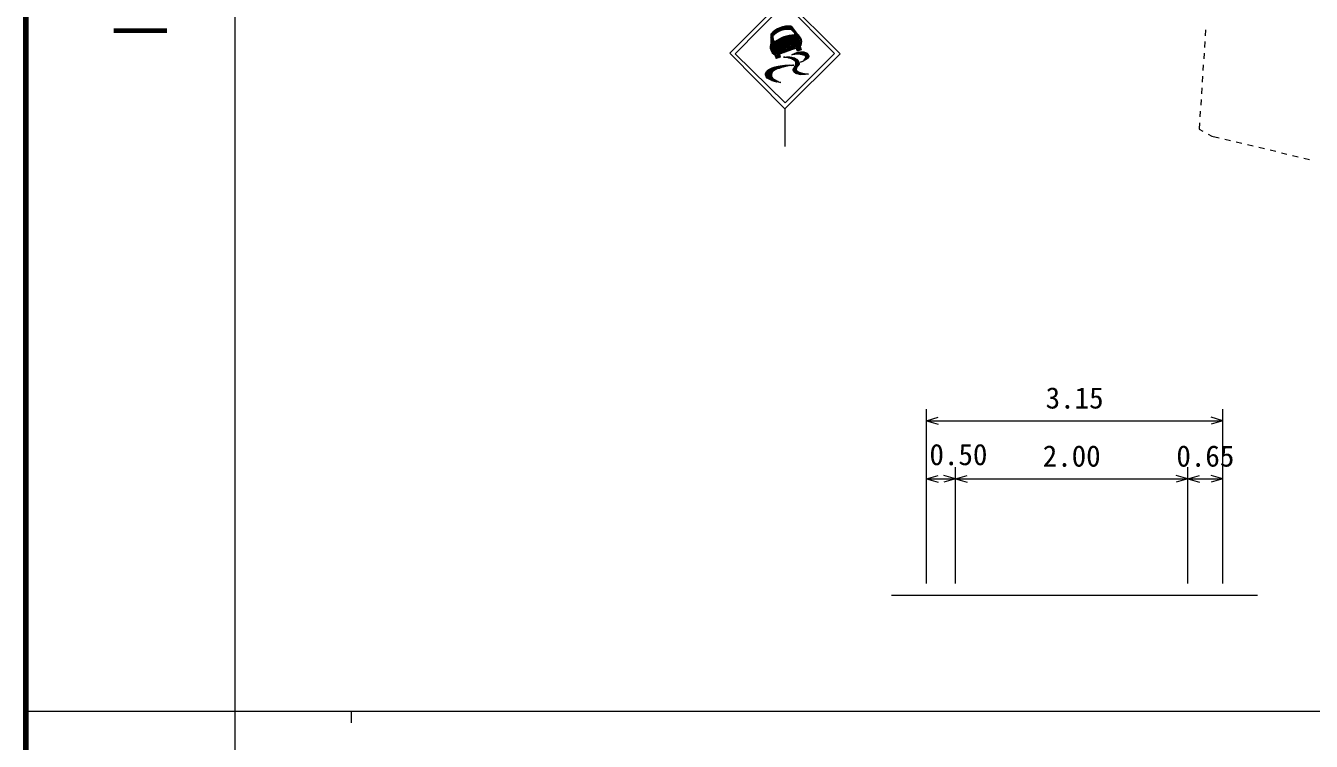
# Model space of a CAD drawing. Units: millimetres, scale not verified. Extents: x 40000 to 680000, y 20000 to 380000.
# Drawn here: x 40000 to 150615, y 202409 to 264003 of the extents above; entities that cross this region are included whole.
import ezdxf
from ezdxf.enums import TextEntityAlignment as Align

# ---------------------------------------------------------------- set-up
doc = ezdxf.new("R2010")
doc.units = ezdxf.units.MM
doc.header["$LTSCALE"] = 1000
for name, color, linetype, lineweight in [('M-BGD', 7, 'Continuous', 13), ('M-BMK-HTXT', 7, 'Continuous', 13), ('M-STR-HTXT', 7, 'Continuous', 13), ('M-STR-STRC', 7, 'Continuous', 13), ('M-TTL', 2, 'Continuous', 140), ('M-TTL-BAND', 7, 'Continuous', 13)]:
    doc.layers.add(name, color=color, linetype=linetype, lineweight=lineweight)
doc.styles.add('@ＭＳ ゴシック', font='')
doc.styles.add('ＭＳ ゴシック', font='')
doc.styles.get('@ＭＳ ゴシック').set_extended_font_data('@MS Gothic')
doc.styles.get('ＭＳ ゴシック').set_extended_font_data('MS Gothic')

msp = doc.modelspace()

# ---------------------------------------------------------------- linework, layer by layer
at = {"layer": 'M-BGD'}
for p, q in [((141521, 263637), (141489, 263138)), ((141456, 262639), (141424, 262140)), ((141391, 261641), (141359, 261142)), ((141326, 260643), (141294, 260144)), ((141261, 259645), (141229, 259146)), ((141196, 258648), (141164, 258149)), ((141066, 256652), (141033, 256153)), ((141131, 257650), (141099, 257151)), ((141001, 255654), (140964, 255089)), ((140964, 255089), (141293, 254914)), ((141734, 254679), (142063, 254503)), ((142063, 254503), (142690, 254353)), ((143176, 254237), (143663, 254121)), ((144149, 254004), (144635, 253888)), ((145121, 253772), (145608, 253655)), ((146094, 253539), (146580, 253423)), ((147067, 253307), (147553, 253190)), ((148039, 253074), (148525, 252958)), ((149012, 252841), (149498, 252725)), ((149984, 252609), (150471, 252492))]:
    msp.add_line(p, q, dxfattribs=at)
at = {"layer": 'M-BMK-HTXT'}
msp.add_lwpolyline([(114500, 215000), (117500, 215000), (120000, 215000), (140000, 215000), (143000, 215000), (146000, 215000)], dxfattribs=at)
at = {"layer": 'M-STR-HTXT'}
for p, q in [((117500, 216000), (117500, 231000)), ((117500, 230000), (118500, 230300)), ((143000, 230000), (142000, 230300)), ((143000, 216000), (143000, 231000)), ((117500, 230000), (143000, 230000)), ((117500, 230000), (118500, 229700)), ((143000, 230000), (142000, 229700)), ((117500, 216000), (117500, 226000)), ((120000, 216000), (120000, 226000)), ((120000, 216000), (120000, 226000)), ((140000, 216000), (140000, 226000)), ((140000, 216000), (140000, 226000)), ((143000, 216000), (143000, 226000)), ((117500, 225000), (118500, 225300)), ((117500, 225000), (120000, 225000)), ((117500, 225000), (118500, 224700)), ((120000, 225000), (119000, 225300)), ((120000, 225000), (119000, 224700)), ((120000, 225000), (121000, 225300)), ((120000, 225000), (140000, 225000)), ((120000, 225000), (121000, 224700)), ((140000, 225000), (139000, 225300)), ((140000, 225000), (139000, 224700)), ((140000, 225000), (141000, 225300)), ((140000, 225000), (143000, 225000)), ((140000, 225000), (141000, 224700)), ((143000, 225000), (142000, 225300)), ((143000, 225000), (142000, 224700))]:
    msp.add_line(p, q, dxfattribs=at)
at = {"layer": 'M-STR-STRC'}
for p, q in [((100592, 261637), (105280, 266372)), ((101047, 261573), (105325, 265920)), ((105280, 266372), (110078, 261594)), ((105325, 265920), (109587, 261606)), ((104106, 263242), (104443, 263579)), ((104108, 263103), (104793, 263788)), ((104111, 262964), (105025, 263879)), ((104305, 263129), (104137, 263297)), ((104376, 263199), (104205, 263370)), ((104451, 263265), (104276, 263440)), ((104530, 263328), (104351, 263507)), ((104613, 263386), (104430, 263569)), ((104467, 261482), (106328, 263343)), ((104701, 263440), (104512, 263628)), ((104792, 263490), (104598, 263684)), ((104889, 263535), (104688, 263735)), ((104762, 263474), (105218, 263930)), ((104990, 263575), (104782, 263783)), ((105097, 263610), (104880, 263826)), ((105209, 263639), (104983, 263865)), ((105012, 263583), (105388, 263959)), ((105328, 263661), (105091, 263898)), ((105455, 263676), (105204, 263927)), ((105210, 263639), (105543, 263972)), ((105590, 263682), (105322, 263950)), ((105381, 263668), (105686, 263974)), ((105737, 263676), (105448, 263965)), ((105534, 263681), (105820, 263966)), ((106741, 262814), (105581, 263974)), ((105675, 263680), (105900, 263905)), ((106249, 263448), (105724, 263972)), ((105806, 263670), (105962, 263825)), ((105857, 263962), (106397, 263253)), ((105863, 263662), (106155, 263385)), ((105903, 263625), (106023, 263745)), ((105975, 263556), (106084, 263664)), ((106048, 263487), (106145, 263584)), ((106120, 263418), (106206, 263504)), ((106155, 263385), (106149, 263196)), ((106152, 263309), (106267, 263423)), ((104058, 262204), (104532, 262679)), ((104889, 261414), (104060, 262243)), ((104066, 262071), (104878, 262883)), ((104078, 262365), (104383, 262670)), ((104886, 261558), (104078, 262366)), ((104092, 261955), (105132, 262996)), ((104105, 263261), (104120, 262496)), ((104280, 263012), (104107, 263185)), ((104298, 262853), (104109, 263041)), ((104990, 261595), (104111, 262474)), ((105303, 261706), (104112, 262897)), ((104113, 262825), (104282, 262994)), ((105199, 261669), (104115, 262753)), ((104116, 262687), (104297, 262867)), ((105095, 261632), (104117, 262609)), ((104119, 262548), (104322, 262751)), ((104131, 261853), (105348, 263070)), ((104180, 261761), (105541, 263121)), ((104239, 261679), (105717, 263156)), ((104271, 263092), (104308, 262770)), ((104307, 261605), (105881, 263179)), ((104308, 262770), (104431, 262606)), ((104384, 261541), (106035, 263192)), ((105408, 261743), (104497, 262654)), ((104502, 261375), (106389, 263263)), ((104537, 261269), (106472, 263204)), ((105512, 261780), (104581, 262711)), ((105617, 261817), (104668, 262766)), ((105721, 261854), (104757, 262818)), ((105826, 261891), (104849, 262868)), ((105930, 261928), (104943, 262914)), ((105012, 261603), (106548, 263139)), ((106034, 261965), (105041, 262958)), ((106139, 262002), (105142, 262999)), ((105231, 261680), (106615, 263064)), ((106243, 262039), (105245, 263037)), ((106566, 261858), (105352, 263071)), ((105450, 261758), (106671, 262979)), ((106668, 261897), (105463, 263102)), ((106692, 262014), (105577, 263129)), ((105669, 261835), (106717, 262884)), ((106649, 262198), (105695, 263152)), ((106698, 262291), (105818, 263171)), ((105888, 261913), (106751, 262776)), ((106737, 262393), (105945, 263185)), ((106763, 262509), (106078, 263194)), ((106107, 261991), (106769, 262652)), ((106769, 262645), (106151, 263263)), ((106309, 262052), (106762, 262504)), ((106349, 261950), (106704, 262305)), ((106648, 262203), (106716, 261915)), ((105324, 256838), (100592, 261637)), ((105350, 257355), (101047, 261573)), ((104878, 261283), (104063, 262098)), ((104773, 261246), (104106, 261914)), ((104465, 261489), (104568, 261176)), ((104668, 261210), (104502, 261376)), ((104919, 261297), (104568, 261176)), ((104594, 261185), (104875, 261466)), ((104810, 261259), (104904, 261354)), ((106306, 262061), (104854, 261547)), ((104854, 261547), (104919, 261297)), ((105295, 261284), (105311, 261300)), ((105327, 261281), (105308, 261300)), ((110078, 261594), (105324, 256838)), ((109587, 261606), (105350, 257355)), ((105422, 261270), (105466, 261313)), ((105489, 261259), (105438, 261311)), ((105542, 261249), (105614, 261321)), ((105672, 261218), (105571, 261320)), ((105657, 261222), (105748, 261313)), ((105880, 261152), (105715, 261317)), ((105769, 261192), (105872, 261296)), ((105873, 261155), (105990, 261272)), ((106532, 260641), (105878, 261295)), ((105972, 261113), (106100, 261241)), ((106009, 261515), (105990, 261534)), ((106051, 261522), (106138, 261609)), ((106549, 260765), (106062, 261253)), ((106066, 261065), (106201, 261200)), ((106131, 261534), (106083, 261582)), ((106147, 261005), (106292, 261149)), ((106262, 261545), (106179, 261628)), ((106213, 261542), (106360, 261689)), ((106213, 260929), (106372, 261088)), ((106400, 261548), (106281, 261667)), ((106408, 261798), (106306, 262061)), ((106444, 261012), (106346, 261110)), ((106463, 261819), (106359, 261923)), ((106359, 261547), (106536, 261724)), ((106388, 261848), (106666, 262126)), ((106545, 261544), (106392, 261697)), ((106716, 261915), (106408, 261798)), ((106500, 261547), (106700, 261747)), ((106709, 261522), (106511, 261720)), ((106524, 261842), (106693, 262011)), ((106630, 261536), (106847, 261752)), ((106892, 261480), (106634, 261739)), ((106749, 261513), (106972, 261736)), ((107309, 261204), (106762, 261752)), ((106863, 261486), (107082, 261704)), ((107366, 261289), (106909, 261747)), ((106981, 261462), (107183, 261664)), ((107015, 261072), (107372, 261429)), ((107056, 261033), (107016, 261073)), ((107141, 261090), (107067, 261164)), ((107074, 261413), (107271, 261610)), ((107374, 261423), (107099, 261697)), ((107225, 261147), (107116, 261257)), ((107126, 261324), (107333, 261531)), ((107241, 261156), (107361, 261276)), ((103650, 259766), (104270, 260386)), ((103661, 259918), (104001, 260258)), ((104460, 259188), (103679, 259969)), ((103685, 259660), (104476, 260450)), ((104200, 259589), (103730, 260060)), ((103738, 259571), (104661, 260494)), ((104167, 259763), (103798, 260133)), ((104186, 259886), (103881, 260191)), ((104224, 259990), (103971, 260242)), ((104289, 260066), (104064, 260291)), ((104367, 260130), (104158, 260339)), ((104452, 260186), (104257, 260381)), ((104544, 260235), (104361, 260418)), ((104645, 260276), (104472, 260449)), ((104543, 260234), (104842, 260534)), ((104752, 260311), (104585, 260477)), ((104861, 260343), (104701, 260503)), ((104764, 260314), (105016, 260566)), ((104969, 260376), (104817, 260528)), ((105075, 260411), (104935, 260552)), ((104967, 260375), (105178, 260586)), ((105183, 260445), (105056, 260572)), ((105176, 260443), (105332, 260599)), ((105293, 260476), (105182, 260587)), ((105407, 260504), (105313, 260598)), ((105369, 260495), (105481, 260607)), ((105525, 260527), (105447, 260605)), ((105546, 260530), (105628, 260613)), ((105647, 260546), (105582, 260611)), ((105712, 260555), (105772, 260615)), ((105772, 260563), (105720, 260615)), ((105898, 260579), (105863, 260614)), ((105874, 260576), (105911, 260612)), ((106024, 260594), (106010, 260608)), ((106028, 260179), (106548, 260699)), ((106293, 259890), (106033, 260150)), ((106504, 259821), (106034, 260290)), ((106036, 260596), (106046, 260607)), ((106064, 260073), (106297, 260306)), ((106086, 260378), (106537, 260829)), ((106664, 259802), (106087, 260379)), ((106124, 259992), (106314, 260182)), ((106298, 260309), (106154, 260453)), ((106205, 259931), (106377, 260103)), ((106342, 260407), (106206, 260543)), ((106399, 260491), (106249, 260641)), ((106257, 260832), (106441, 261016)), ((106262, 260695), (106497, 260931)), ((106471, 260561), (106264, 260767)), ((106302, 259887), (106457, 260042)), ((106404, 259848), (106550, 259994)), ((106516, 259818), (106656, 259958)), ((106809, 259798), (106646, 259961)), ((106769, 260897), (106767, 260898)), ((106869, 260938), (106863, 260944)), ((106891, 260948), (106924, 260981)), ((106966, 260983), (106949, 261000)), ((104240, 259266), (103648, 259858)), ((103973, 259392), (103670, 259695)), ((103804, 259496), (104184, 259876)), ((103887, 259437), (104167, 259717)), ((103980, 259389), (104194, 259603)), ((104078, 259345), (104245, 259512)), ((104173, 259299), (104313, 259438)), ((104269, 259254), (104396, 259381)), ((104371, 259214), (104490, 259333)), ((104636, 259154), (104424, 259366)), ((104481, 259183), (104585, 259287)), ((104599, 259159), (104677, 259238)), ((104798, 259133), (104710, 259221)), ((104723, 259142), (104772, 259191)), ((104850, 259127), (104873, 259150)), ((104957, 259115), (104952, 259120)), ((106643, 259803), (106770, 259931)), ((106780, 259799), (106886, 259905)), ((106952, 259797), (106831, 259918)), ((106919, 259797), (107006, 259884)), ((107085, 259805), (107006, 259884)), ((107067, 259803), (107131, 259868)), ((107210, 259822), (107168, 259864)), ((107230, 259825), (107259, 259854)), ((107331, 259842), (107328, 259845)), ((105304, 256861), (105304, 253593))]:
    msp.add_line(p, q, dxfattribs=at)
for centre, radius, start, end in [((105636, 261976), 1998, 83.63646, 139.99486), ((105599, 261890), 1792, 81.51091, 137.86265), ((104860, 262187), 803, 157.34831, 240.4702), ((106202, 260244), 2952, 91.03775, 126.87333), ((106029, 262610), 741, 326.72693, 60.24288)]:
    msp.add_arc(centre, radius, start, end, dxfattribs=at)
for points, knots in [([(105197, 261293), (105380, 261300), (105564, 261335), (105745, 261314), (105925, 261292), (106113, 261257), (106268, 261164), (106364, 261107), (106451, 261023), (106501, 260923), (106539, 260847), (106564, 260753), (106543, 260670), (106517, 260572), (106403, 260522), (106356, 260433), (106324, 260373), (106281, 260305), (106293, 260238), (106308, 260159), (106377, 260097), (106443, 260051), (106565, 259966), (106722, 259944), (106866, 259910), (107022, 259873), (107182, 259866), (107340, 259843)], [0, 0, 0, 0, 1, 1, 1, 2, 2, 2, 3, 3, 3, 4, 4, 4, 5, 5, 5, 6, 6, 6, 7, 7, 7, 8, 8, 8, 9, 9, 9, 9]), ([(107340, 259843), (107117, 259806), (107039, 259793), (106846, 259798), (106649, 259802), (106530, 259795), (106347, 259868), (106234, 259914), (106157, 259939), (106086, 260039), (106036, 260108), (106022, 260165), (106028, 260250), (106035, 260373), (106143, 260405), (106194, 260516), (106230, 260596), (106262, 260641), (106264, 260728), (106267, 260816), (106256, 260875), (106202, 260944), (106113, 261059), (106024, 261090), (105891, 261147), (105783, 261193), (105718, 261207), (105604, 261235), (105448, 261272), (105387, 261275), (105197, 261293)], [0, 0, 0, 0, 1, 1, 1, 2, 2, 2, 3, 3, 3, 4, 4, 4, 5, 5, 5, 6, 6, 6, 7, 7, 7, 8, 8, 8, 9, 9, 9, 10, 10, 10, 10]), ([(105925, 261499), (106160, 261624), (106261, 261679), (106498, 261717), (106728, 261755), (106877, 261780), (107096, 261699), (107207, 261658), (107289, 261626), (107339, 261518), (107379, 261429), (107401, 261356), (107357, 261269), (107314, 261181), (107243, 261166), (107164, 261107), (106992, 260979), (106906, 260955), (106676, 260858)], [0, 0, 0, 0, 1, 1, 1, 2, 2, 2, 3, 3, 3, 4, 4, 4, 5, 5, 5, 6, 6, 6, 6]), ([(106676, 260858), (106847, 260936), (106972, 260970), (107051, 261134), (107091, 261218), (107156, 261284), (107111, 261365), (107047, 261480), (106927, 261465), (106798, 261500), (106624, 261547), (106519, 261550), (106339, 261547), (106176, 261544), (106112, 261534), (105925, 261499)], [0, 0, 0, 0, 1, 1, 1, 2, 2, 2, 3, 3, 3, 4, 4, 4, 5, 5, 5, 5]), ([(104972, 259113), (104606, 259157), (104446, 259158), (104154, 259308), (103969, 259403), (103820, 259429), (103714, 259607), (103644, 259724), (103624, 259825), (103672, 259952), (103742, 260136), (103877, 260191), (104050, 260284), (104308, 260424), (104478, 260452), (104764, 260517), (105050, 260581), (105215, 260595), (105508, 260608), (105739, 260619), (105824, 260617), (106101, 260604)], [0, 0, 0, 0, 1, 1, 1, 2, 2, 2, 3, 3, 3, 4, 4, 4, 5, 5, 5, 6, 6, 6, 7, 7, 7, 7]), ([(106101, 260604), (105600, 260541), (105426, 260531), (105018, 260392), (104737, 260296), (104549, 260282), (104320, 260093), (104251, 260037), (104211, 259993), (104191, 259906), (104161, 259776), (104149, 259683), (104212, 259566), (104305, 259390), (104449, 259362), (104623, 259267), (104754, 259196), (104808, 259172), (104972, 259113)], [0, 0, 0, 0, 1, 1, 1, 2, 2, 2, 3, 3, 3, 4, 4, 4, 5, 5, 5, 6, 6, 6, 6])]:
    msp.add_open_spline(points, degree=3, knots=knots, dxfattribs=at)
at = {"layer": 'M-TTL'}
msp.add_line((40000, 380000), (40000, 20000), dxfattribs=at)
at = {"layer": 'M-TTL-BAND'}
for p, q in [((58000, 370000), (58000, 20000)), ((40000, 205000), (579000, 205000)), ((68000, 205000), (68000, 204000))]:
    msp.add_line(p, q, dxfattribs=at)

# ---------------------------------------------------------------- texts
at = {"layer": 'M-STR-HTXT', "style": 'ＭＳ ゴシック'}
for s, p in [('3.15', (130250, 230500)), ('0.50', (120255, 225627)), ('2.00', (130000, 225500)), ('0.65', (141500, 225500))]:
    msp.add_text(s, height=1833, dxfattribs=at).set_placement(p, align=Align.BOTTOM_CENTER)
at = {"layer": 'M-TTL-BAND', "style": '@ＭＳ ゴシック'}
msp.add_text('縮尺千分の一', height=3666, rotation=270, dxfattribs=at).set_placement((49777, 261030), align=Align.MIDDLE_RIGHT)

doc.saveas('drawing.dxf')
